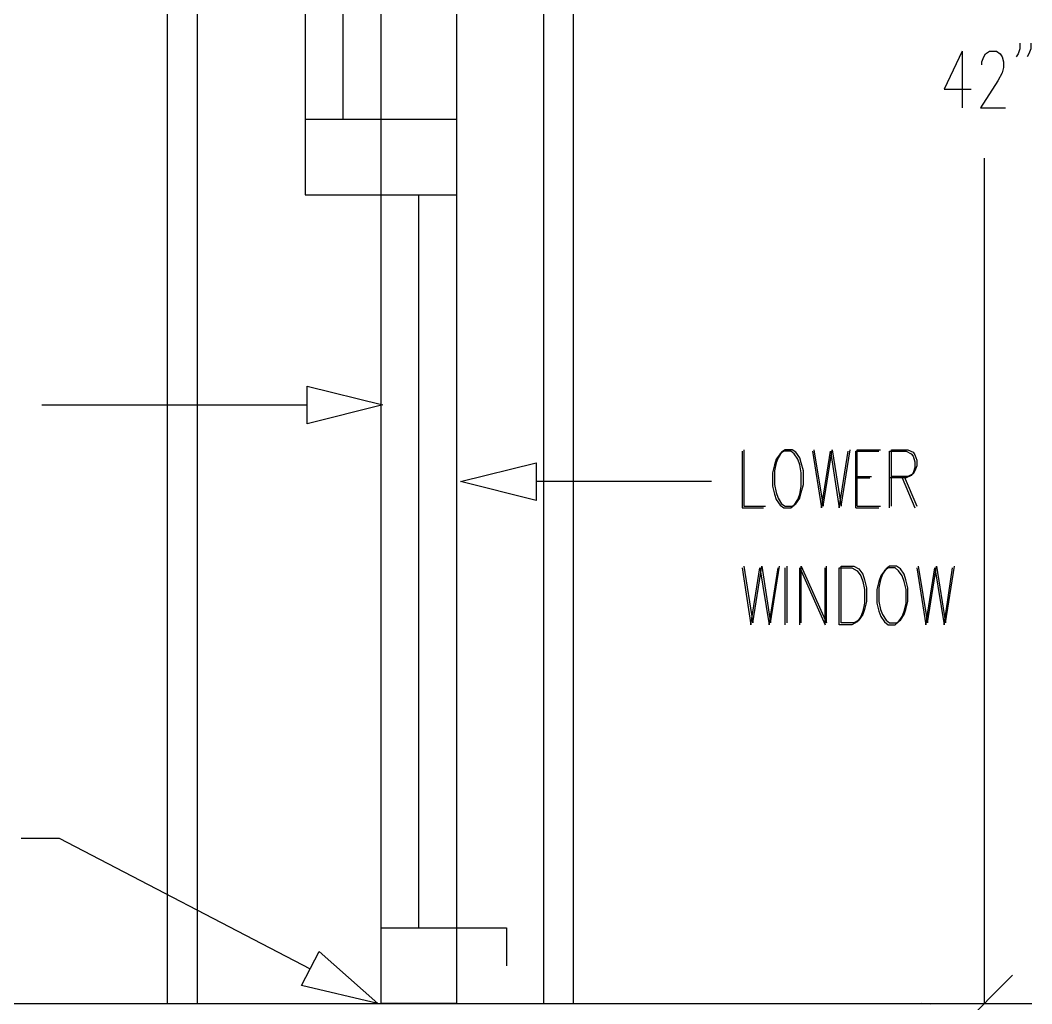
# Model space of a CAD drawing. Header units: metres. Extents: x 12 to 599, y -779 to -12.
# Drawn here: x 264.4 to 384.8, y -510.8 to -393.8 of the extents above; entities that cross this region are included whole.
import ezdxf

# ---------------------------------------------------------------- set-up
doc = ezdxf.new("R2010")
doc.units = ezdxf.units.M

msp = doc.modelspace()

# ---------------------------------------------------------------- linework, layer by layer
for p, q in [((281.94, -510.72), (281.94, -267.36)), ((330.24, -510.72), (330.24, -267.36)), ((285.48, -300.42), (285.48, -510.72)), ((298.32, -300.42), (298.32, -414.54)), ((307.32, -300.42), (307.32, -510.72)), ((316.32, -300.42), (316.32, -414.54)), ((326.7, -300.42), (326.7, -510.72)), ((302.82, -309.42), (302.82, -405.54)), ((383.34, -397.14), (383.16, -397.74)), ((383.34, -396.48), (383.34, -397.14)), ((384.66, -397.14), (384.42, -397.74)), ((384.66, -396.48), (384.66, -397.14)), ((376.5, -397.44), (374.34, -401.94)), ((376.5, -397.44), (376.5, -404.16)), ((378.84, -398.7), (379.08, -398.1)), ((379.08, -398.1), (379.26, -397.74)), ((379.26, -397.74), (379.74, -397.44)), ((379.74, -397.44), (380.58, -397.44)), ((380.58, -397.44), (381, -397.74)), ((381, -397.74), (381.24, -398.1)), ((381.24, -398.1), (381.42, -398.7)), ((383.16, -397.74), (382.92, -398.1)), ((384.42, -397.74), (384.24, -398.1)), ((378.84, -399.06), (378.84, -398.7)), ((381.42, -399.36), (381.24, -400.02)), ((381.42, -398.7), (381.42, -399.36)), ((381.24, -400.02), (380.76, -400.98)), ((374.34, -401.94), (377.58, -401.94)), ((380.76, -400.98), (378.66, -404.16)), ((378.66, -404.16), (381.66, -404.16)), ((298.32, -405.54), (307.32, -405.54)), ((307.32, -405.54), (307.32, -510.72)), ((307.32, -405.54), (316.32, -405.54)), ((316.32, -405.54), (316.32, -510.72)), ((379.14, -510.72), (379.14, -410.16)), ((298.32, -414.54), (307.32, -414.54)), ((307.32, -414.54), (316.32, -414.54)), ((311.82, -414.54), (311.82, -501.72)), ((298.56, -441.78), (298.56, -437.28)), ((298.56, -437.28), (307.56, -439.5)), ((267, -439.5), (298.56, -439.5)), ((307.56, -439.5), (298.56, -441.78)), ((350.34, -445.02), (350.34, -451.74)), ((350.52, -444.84), (350.52, -451.56)), ((354.84, -445.32), (354.36, -445.98)), ((355.02, -445.14), (354.6, -445.8)), ((355.26, -445.02), (354.84, -445.32)), ((355.44, -444.84), (355.02, -445.14)), ((356.1, -445.02), (355.26, -445.02)), ((356.28, -444.84), (355.44, -444.84)), ((356.52, -445.32), (356.1, -445.02)), ((356.7, -445.14), (356.28, -444.84)), ((356.94, -445.98), (356.52, -445.32)), ((357.18, -445.8), (356.7, -445.14)), ((358.68, -445.02), (359.76, -451.74)), ((358.86, -444.84), (359.94, -451.56)), ((359.76, -451.74), (360.84, -445.02)), ((359.94, -451.56), (361.02, -444.84)), ((360.84, -445.02), (361.86, -451.74)), ((361.02, -444.84), (362.1, -451.56)), ((361.86, -451.74), (362.94, -445.02)), ((362.1, -451.56), (363.18, -444.84)), ((363.84, -451.74), (363.84, -445.02)), ((363.84, -445.02), (366.6, -445.02)), ((364.02, -451.56), (364.02, -444.84)), ((364.02, -444.84), (366.78, -444.84)), ((367.86, -451.74), (367.86, -445.02)), ((367.86, -445.02), (369.84, -445.02)), ((368.1, -451.56), (368.1, -444.84)), ((368.1, -444.84), (370.02, -444.84)), ((369.84, -445.02), (370.44, -445.32)), ((370.02, -444.84), (370.68, -445.14)), ((370.44, -445.32), (370.68, -445.62)), ((370.68, -445.14), (370.86, -445.44)), ((316.8, -448.62), (325.8, -446.4)), ((325.8, -446.4), (325.8, -450.9)), ((354.36, -445.98), (354.18, -446.64)), ((354.36, -446.4), (354.18, -447.36)), ((354.6, -445.8), (354.36, -446.4)), ((357.18, -446.64), (356.94, -445.98)), ((357.36, -446.4), (357.18, -445.8)), ((357.6, -447.36), (357.36, -446.4)), ((370.68, -445.62), (370.86, -446.28)), ((370.86, -445.44), (371.1, -446.1)), ((370.86, -446.28), (370.86, -446.94)), ((371.1, -446.1), (371.1, -446.76)), ((354.18, -446.64), (353.94, -447.6)), ((353.94, -447.6), (353.94, -449.16)), ((354.18, -447.36), (354.18, -448.98)), ((357.36, -447.6), (357.18, -446.64)), ((357.36, -449.16), (357.36, -447.6)), ((357.6, -448.98), (357.6, -447.36)), ((370.68, -447.72), (370.02, -448.02)), ((370.68, -447.6), (370.44, -447.9)), ((370.86, -446.94), (370.68, -447.6)), ((370.86, -447.36), (370.68, -447.72)), ((371.1, -446.76), (370.86, -447.36)), ((325.8, -450.9), (316.8, -448.62)), ((346.68, -448.62), (325.8, -448.62)), ((363.84, -448.2), (365.52, -448.2)), ((364.02, -448.02), (365.7, -448.02)), ((369.84, -448.2), (367.86, -448.2)), ((370.02, -448.02), (368.1, -448.02)), ((369.36, -448.2), (370.86, -451.74)), ((369.6, -448.02), (371.1, -451.56)), ((370.44, -447.9), (369.84, -448.2)), ((353.94, -449.16), (354.18, -450.12)), ((354.18, -448.98), (354.36, -449.94)), ((354.18, -450.12), (354.36, -450.78)), ((354.36, -449.94), (354.6, -450.6)), ((356.94, -450.78), (357.18, -450.12)), ((357.18, -450.12), (357.36, -449.16)), ((357.18, -450.6), (357.36, -449.94)), ((357.36, -449.94), (357.6, -448.98)), ((354.36, -450.78), (354.84, -451.44)), ((354.6, -450.6), (355.02, -451.26)), ((355.02, -451.26), (355.44, -451.56)), ((356.28, -451.56), (356.7, -451.26)), ((356.52, -451.44), (356.94, -450.78)), ((356.7, -451.26), (357.18, -450.6)), ((350.34, -451.74), (352.86, -451.74)), ((350.52, -451.56), (353.1, -451.56)), ((354.84, -451.44), (355.26, -451.74)), ((355.26, -451.74), (356.1, -451.74)), ((355.44, -451.56), (356.28, -451.56)), ((356.1, -451.74), (356.52, -451.44)), ((363.84, -451.74), (366.6, -451.74)), ((364.02, -451.56), (366.78, -451.56)), ((350.34, -458.88), (351.36, -465.66)), ((350.52, -458.7), (351.6, -465.42)), ((351.36, -465.66), (352.44, -458.88)), ((351.6, -465.42), (352.68, -458.7)), ((352.44, -458.88), (353.52, -465.66)), ((352.68, -458.7), (353.7, -465.42)), ((353.52, -465.66), (354.6, -458.88)), ((353.7, -465.42), (354.78, -458.7)), ((355.44, -465.66), (355.44, -458.88)), ((355.68, -465.42), (355.68, -458.7)), ((357.18, -465.66), (357.18, -458.88)), ((357.18, -458.88), (360.18, -465.66)), ((357.36, -465.42), (357.36, -458.7)), ((357.36, -458.7), (360.36, -465.42)), ((360.18, -465.66), (360.18, -458.88)), ((360.36, -465.42), (360.36, -458.7)), ((361.86, -465.66), (361.86, -458.88)), ((361.86, -458.88), (363.36, -458.88)), ((362.1, -465.42), (362.1, -458.7)), ((362.1, -458.7), (363.6, -458.7)), ((363.36, -458.88), (364.02, -459.24)), ((363.6, -458.7), (364.2, -459)), ((364.02, -459.24), (364.44, -459.84)), ((364.2, -459), (364.68, -459.66)), ((364.68, -459.66), (364.86, -460.32)), ((367.02, -459.66), (366.78, -460.32)), ((367.26, -459.24), (366.84, -459.84)), ((367.44, -459), (367.02, -459.66)), ((367.68, -458.88), (367.26, -459.24)), ((367.86, -458.7), (367.44, -459)), ((368.52, -458.88), (367.68, -458.88)), ((368.7, -458.7), (367.86, -458.7)), ((368.94, -459.24), (368.52, -458.88)), ((369.18, -459), (368.7, -458.7)), ((369.36, -459.84), (368.94, -459.24)), ((369.6, -459.66), (369.18, -459)), ((369.78, -460.32), (369.6, -459.66)), ((371.1, -458.88), (372.18, -465.66)), ((371.28, -458.7), (372.36, -465.42)), ((372.18, -465.66), (373.26, -458.88)), ((372.36, -465.42), (373.44, -458.7)), ((373.26, -458.88), (374.34, -465.66)), ((373.44, -458.7), (374.52, -465.42)), ((374.34, -465.66), (375.36, -458.88)), ((374.52, -465.42), (375.6, -458.7)), ((364.44, -459.84), (364.68, -460.5)), ((364.68, -460.5), (364.86, -461.46)), ((364.86, -460.32), (365.1, -461.28)), ((366.6, -460.5), (366.36, -461.46)), ((366.84, -459.84), (366.6, -460.5)), ((366.78, -460.32), (366.6, -461.28)), ((369.6, -460.5), (369.36, -459.84)), ((369.84, -461.46), (369.6, -460.5)), ((370.02, -461.28), (369.78, -460.32)), ((364.86, -461.46), (364.86, -463.08)), ((365.1, -461.28), (365.1, -462.9)), ((366.36, -461.46), (366.36, -463.08)), ((366.6, -461.28), (366.6, -462.9)), ((369.84, -463.08), (369.84, -461.46)), ((370.02, -462.9), (370.02, -461.28)), ((364.86, -463.08), (364.68, -464.04)), ((365.1, -462.9), (364.86, -463.86)), ((366.36, -463.08), (366.6, -464.04)), ((366.6, -462.9), (366.78, -463.86)), ((369.6, -464.04), (369.84, -463.08)), ((369.78, -463.86), (370.02, -462.9)), ((364.68, -464.46), (364.2, -465.12)), ((364.68, -464.04), (364.44, -464.7)), ((364.86, -463.86), (364.68, -464.46)), ((366.6, -464.04), (366.84, -464.7)), ((366.78, -463.86), (367.02, -464.46)), ((367.02, -464.46), (367.44, -465.12)), ((369.18, -465.12), (369.6, -464.46)), ((369.36, -464.7), (369.6, -464.04)), ((369.6, -464.46), (369.78, -463.86)), ((363.36, -465.66), (361.86, -465.66)), ((363.6, -465.42), (362.1, -465.42)), ((364.02, -465.3), (363.36, -465.66)), ((364.2, -465.12), (363.6, -465.42)), ((364.44, -464.7), (364.02, -465.3)), ((366.84, -464.7), (367.26, -465.3)), ((367.26, -465.3), (367.68, -465.66)), ((367.44, -465.12), (367.86, -465.42)), ((367.68, -465.66), (368.52, -465.66)), ((367.86, -465.42), (368.7, -465.42)), ((368.52, -465.66), (368.94, -465.3)), ((368.7, -465.42), (369.18, -465.12)), ((368.94, -465.3), (369.36, -464.7)), ((264.54, -491.04), (269.04, -491.04)), ((269.04, -491.04), (298.92, -506.58)), ((307.32, -501.72), (316.32, -501.72)), ((316.32, -501.72), (322.26, -501.72)), ((322.26, -501.72), (322.26, -506.22)), ((297.9, -508.56), (300, -504.54)), ((300, -504.54), (306.96, -510.72)), ((375.72, -514.14), (382.5, -507.36)), ((306.96, -510.72), (297.9, -508.56)), ((240.54, -510.72), (372.3, -510.72)), ((316.32, -510.72), (307.32, -510.72)), ((358.26, -510.72), (384.78, -510.72)), ((372.72, -510.78), (371.64, -510.72))]:
    msp.add_line(p, q)

doc.saveas('drawing.dxf')
